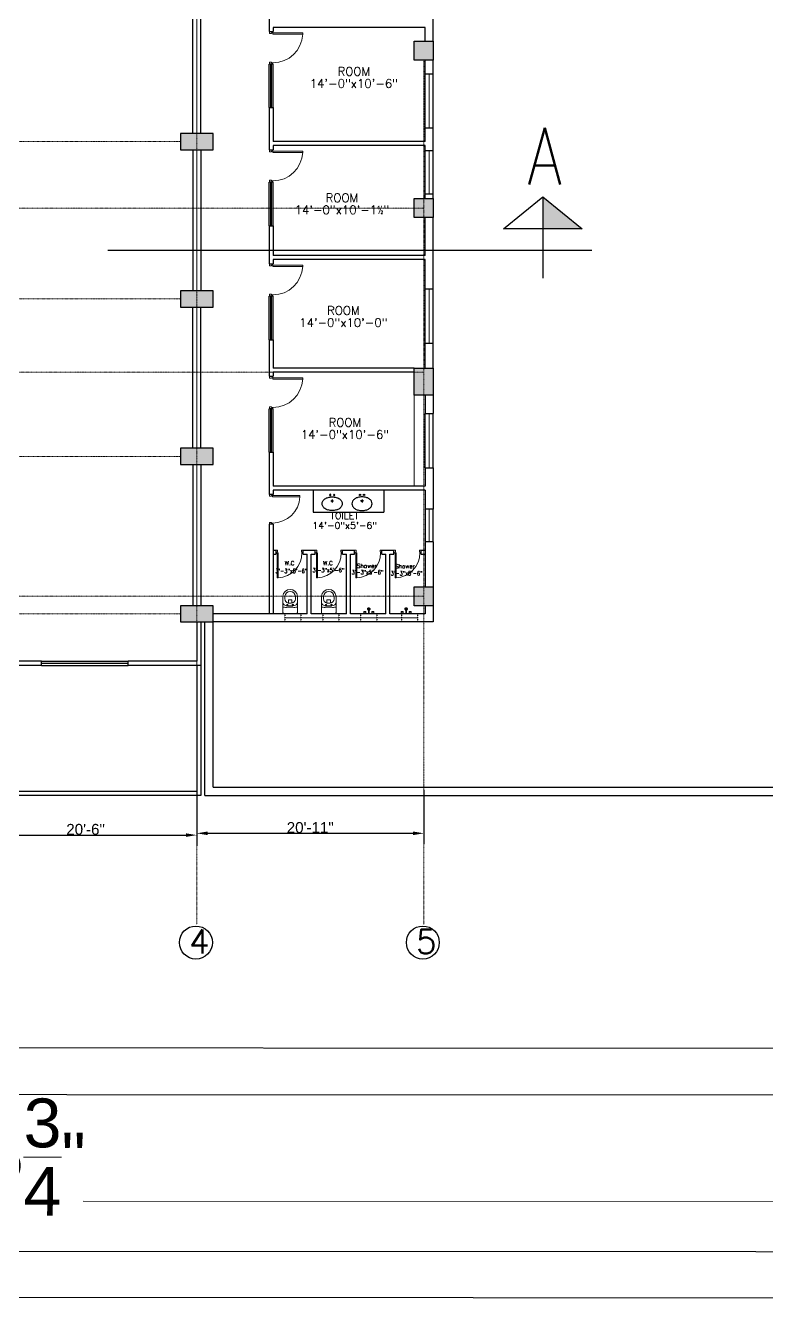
# Model space of a CAD drawing. Header units: inches. Extents: x -110725 to 51121, y 8404 to 44825.
# Drawn here: x 46243 to 47063, y 20005 to 21415 of the extents above; entities that cross this region are included whole.
import ezdxf
from ezdxf.enums import TextEntityAlignment as Align

# ---------------------------------------------------------------- set-up
doc = ezdxf.new("R2010")
doc.units = ezdxf.units.IN
doc.header["$LTSCALE"] = 0.1
doc.header["$MEASUREMENT"] = 0
doc.linetypes.add('CENTER', pattern=[2, 1.25, -0.25, 0.25, -0.25])
doc.linetypes.add('DASHED', pattern=[0.75, 0.5, -0.25])
doc.layers.get('0').update_dxf_attribs({"color": 1, "lineweight": 0})
doc.layers.get('Defpoints').update_dxf_attribs({"lineweight": 0})
for name, color, linetype in [('BATH FIX', 41, 'Continuous'), ('building', 6, 'Continuous'), ('Column Hatch', 7, 'Continuous'), ('COLUMNS', 200, 'Continuous'), ('GF', 1, 'Continuous'), ('GFT', 4, 'Continuous'), ('GFW', 5, 'Continuous'), ('road', 8, 'Continuous')]:
    doc.layers.add(name, color=color, linetype=linetype)
for name, color, linetype, lineweight in [('dim', 252, 'Continuous', 0), ('DOOR', 32, 'Continuous', 0), ('FIXTURES', 41, 'Continuous', 20), ('GRID', 8, 'CENTER', 0), ('TEXT', 3, 'Continuous', 0), ('TILE', 251, 'Continuous', 0)]:
    doc.layers.add(name, color=color, linetype=linetype, lineweight=lineweight)
doc.styles.add('EHSAN', font='arial.ttf', dxfattribs={"height": 54})
doc.styles.add('ROMAND', font='romand.shx')
doc.styles.get("Standard").update_dxf_attribs({"font": 'arial.ttf'})
doc.styles.add('style1', font='simplex.shx', dxfattribs={"width": 0.8})
doc.dimstyles.new('DIM', dxfattribs={"dimtxt": 15, "dimasz": 9, "dimexe": 0.25, "dimexo": 3, "dimgap": 0.125, "dimtad": 1, "dimdec": 3, "dimzin": 3, "dimdsep": 46, "dimlunit": 4, "dimtxsty": 'ROMAND', "dimcen": 0.125, "dimaunit": 1, "dimadec": 0, "dimazin": 0, "dimtfac": 0.75, "dimtdec": 3, "dimtix": 1, "dimtofl": 0, "dimtmove": 2, "dimatfit": 3, "dimfxl": 1, "dimtolj": 1, "dimtzin": 3, "dimarcsym": 1})
doc.dimstyles.new('DIM1', dxfattribs={"dimtxt": 54, "dimasz": 6, "dimexe": 6, "dimexo": 3, "dimgap": 1, "dimtad": 0, "dimzin": 0, "dimdsep": 46, "dimlunit": 4, "dimtxsty": 'EHSAN', "dimblk": 'ARCHTICK', "dimcen": 3, "dimdle": 6, "dimclrd": 4, "dimclre": 4, "dimclrt": 6, "dimadec": 0, "dimazin": 0, "dimtfac": 1, "dimtofl": 0, "dimtmove": 1, "dimatfit": 3, "dimldrblk": 'ARCHTICK', "dimfxl": 4, "dimtolj": 1, "dimtzin": 3, "dimlwd": -1, "dimlwe": -1, "dimarcsym": 0})

# ---------------------------------------------------------------- blocks, each defined once
blk = doc.blocks.new('_ArchTick')
at = {"color": 0, "linetype": 'ByBlock', "const_width": 0.15}
blk.add_lwpolyline([(-0.5, -0.5), (0.5, 0.5)], dxfattribs=at)
blk = doc.blocks.new('*D2540')
at = {"layer": 'Defpoints', "color": 0, "transparency": 16777216}
for p in [(42639.6, 20479.4, 1175.7), (49617.4, 20472.2, 1175.7), (42639.2, 20119)]:
    blk.add_point(p, dxfattribs=at)
at = {"layer": 'dim', "color": 4, "transparency": 16777216}
for p, q in [((42639.6, 20476.4), (42639.2, 20113)), ((49617.4, 20469.2), (49617, 20105.8)), ((42615.2, 20119), (46036.6, 20115.5)), ((49641, 20111.7), (46307, 20115.2))]:
    blk.add_line(p, q, dxfattribs=at)
at = {"layer": 'dim', "color": 4, "transparency": 16777216, "xscale": 24, "yscale": 24, "zscale": 24}
for p, rotation in [((42639.2, 20119), 179.9406067498752), ((49617, 20111.8), 359.9406067498751)]:
    blk.add_blockref('_ArchTick', p, dxfattribs=dict(at, rotation=rotation))
at = {"layer": 'dim', "color": 6, "transparency": 16777216, "insert": (46171.9, 20163.9), "char_height": 54, "attachment_point": 5, "rotation": 359.9406, "style": 'EHSAN'}
blk.add_mtext('\\A1;581\'-5{\\H1x;\\S3/4;}"', dxfattribs=at)
blk = doc.blocks.new('*D2541')
at = {"layer": 'Defpoints', "color": 0, "transparency": 16777216}
for p in [(46220.3, 23059.7), (46077.5, 22829.6), (49678, 20595.2, 1175.7)]:
    blk.add_point(p, dxfattribs=at)
at = {"layer": 'dim', "color": 4, "transparency": 16777216}
for p, q in [((46199.9, 23072.3), (47906.3, 22013.3)), ((46079.1, 22832.1), (46223.5, 23064.8)), ((49841.1, 20812.6), (48134.7, 21871.6)), ((49679.5, 20597.7), (49823.9, 20830.4))]:
    blk.add_line(p, q, dxfattribs=at)
at = {"layer": 'dim', "color": 4, "transparency": 16777216, "xscale": 24, "yscale": 24, "zscale": 24}
for p, rotation in [((46220.3, 23059.7), 148.1765203500402), ((49820.7, 20825.3), 328.1765203500402)]:
    blk.add_blockref('_ArchTick', p, dxfattribs=dict(at, rotation=rotation))
at = {"layer": 'dim', "color": 6, "transparency": 16777216, "insert": (48020.5, 21942.5), "char_height": 54, "attachment_point": 5, "rotation": 328.1765, "style": 'EHSAN'}
blk.add_mtext('\\A1;353\'-1{\\H1x;\\S1/2;}"', dxfattribs=at)
blk = doc.blocks.new('*D3244')
at = {"layer": 'Defpoints', "color": 0, "transparency": 16777216}
for p in [(46186.8, 20575.3), (46432.8, 20575.3), (46432.8, 20519.7)]:
    blk.add_point(p, dxfattribs=at)
at = {"layer": 'dim', "color": 2, "lineweight": -2, "transparency": 16777216}
for p, q in [((46186.8, 20569.3), (46186.8, 20507.7)), ((46432.8, 20569.3), (46432.8, 20507.7))]:
    blk.add_line(p, q, dxfattribs=at)
at = {"layer": 'dim', "color": 4, "lineweight": -2, "transparency": 16777216}
blk.add_line((46198.8, 20519.7), (46420.8, 20519.7), dxfattribs=at)
at = {"layer": 'dim', "color": 4, "transparency": 16777216}
for points in [[(46198.8, 20521.7), (46198.8, 20517.7), (46186.8, 20519.7)], [(46420.8, 20521.7), (46420.8, 20517.7), (46432.8, 20519.7)]]:
    blk.add_solid(points, dxfattribs=at)
at = {"layer": 'dim', "color": 3, "transparency": 16777216, "insert": (46309.8, 20526), "char_height": 12, "attachment_point": 5}
blk.add_mtext('\\A1;20\'-6"', dxfattribs=at)
blk = doc.blocks.new('*D3245')
at = {"layer": 'Defpoints', "color": 0, "transparency": 16777216}
for p in [(46432.8, 20575.3), (46683.8, 20575.3), (46683.8, 20521.7)]:
    blk.add_point(p, dxfattribs=at)
at = {"layer": 'dim', "color": 2, "lineweight": -2, "transparency": 16777216}
for p, q in [((46432.8, 20569.3), (46432.8, 20509.7)), ((46683.8, 20569.3), (46683.8, 20509.7))]:
    blk.add_line(p, q, dxfattribs=at)
at = {"layer": 'dim', "color": 4, "lineweight": -2, "transparency": 16777216}
blk.add_line((46444.8, 20521.7), (46671.8, 20521.7), dxfattribs=at)
at = {"layer": 'dim', "color": 4, "transparency": 16777216}
for points in [[(46444.8, 20523.7), (46444.8, 20519.7), (46432.8, 20521.7)], [(46671.8, 20523.7), (46671.8, 20519.7), (46683.8, 20521.7)]]:
    blk.add_solid(points, dxfattribs=at)
at = {"layer": 'dim', "color": 3, "transparency": 16777216, "insert": (46558.3, 20528), "char_height": 12, "attachment_point": 5}
blk.add_mtext('\\A1;20\'-11"', dxfattribs=at)
blk = doc.blocks.new('D2')
for p, q in [((-3, 34.9), (-1.5, 34.9)), ((-3, 1.9), (-3, 34.9)), ((-1.5, 34.9), (-1.5, 1.9)), ((-34.5, 1.9), (-36, 1.9)), ((-36, 1.9), (-36, -1.9)), ((-34.5, 0.4), (-34.5, 1.9)), ((-33.8, 0.4), (-34.5, 0.4)), ((-33.8, -1.9), (-33.8, 0.4)), ((-1.5, 1.9), (-3, 1.9)), ((-2.2, 0.4), (-2.2, -1.9)), ((-1.5, 0.4), (-2.2, 0.4)), ((0, 1.9), (-1.5, 1.9)), ((-1.5, 1.9), (-1.5, 0.4)), ((0, -1.9), (0, 1.9)), ((-36, -1.9), (-33.8, -1.9)), ((-2.2, -1.9), (0, -1.9))]:
    blk.add_line(p, q)
blk.add_arc((-1.5, 1.9), 33, 92.6053, 180)
blk = doc.blocks.new('W.C block')
for p, q in [((0, 0), (-18, 0)), ((-14.8, -2.2), (-17.9, -2.2)), ((-14.8, -13.8), (-17.9, -13.8)), ((-14.1, -6.5), (-14.1, -9.5)), ((-10.3, -6), (-13.6, -6)), ((-10.3, -10), (-13.6, -10)), ((-10.3, -9.2), (-10.3, -6.7)), ((-7.5, -5), (-9.2, -5)), ((-7.5, -11), (-9.2, -11)), ((-8.3, -5.9), (-8.3, -4.1)), ((-8.3, -10.1), (-8.3, -11.9)), ((-7.3, -11.5), (-7.3, -4.5)), ((1.5, -14.5), (1.5, -1.5)), ((0, -16), (-18, -16))]:
    blk.add_line(p, q)
for centre in [(-8.3, -5), (-8.3, -11)]:
    blk.add_circle(centre, 0.614)
for centre, radius, start, end in [((-11.8, -4.5), 4.5, 0, 90), ((0, -1.5), 1.5, 0, 90), ((-17.5, -8), 8.02, 93.8784, 266.1216), ((-17.5, -8), 5.77, 93.8784, 266.1216), ((-14.8, -6.7), 4.5, 0, 90), ((-14.8, -9.2), 4.5, 270, 0), ((-13.6, -6.5), 0.5, 90, 180), ((-13.6, -9.5), 0.5, 180, 270), ((-11.8, -11.5), 4.5, 270, 0), ((11.7, -7.5), 17.7, 168.1861, 181.5667), ((11.7, -8.5), 17.7, 178.4333, 191.8139), ((-3.4, -1.1), 2.52, 154.8235, 196.0471), ((-9.6, -3.1), 4.05, 348.582, 19.0332), ((-9.6, -12.9), 4.05, 340.9668, 11.418), ((-3.4, -14.9), 2.52, 163.9529, 205.1765), ((0, -14.5), 1.5, 270, 0)]:
    blk.add_arc(centre, radius, start, end)
blk = doc.blocks.new('9')
for p, q in [((-2, 1), (-2, -3)), ((-2, 1), (-1.5, -0.5)), ((-1.25, -0.25), (-0.75, 0)), ((-0.75, 0), (-0.75, -2)), ((-0.75, 0), (0.75, 0)), ((0.75, 0), (0.75, -2)), ((-1.5, -1.5), (-2, -3)), ((-1.5, -0.5), (-1.25, -0.5)), ((-1.5, -0.5), (-1.5, -1.5)), ((-1.5, -1.5), (-1.25, -1.5)), ((-1.25, -0.25), (-1.25, -1.75)), ((-1.25, -1.75), (-0.75, -2)), ((-0.75, -2), (0.75, -2))]:
    blk.add_line(p, q)
blk = doc.blocks.new('Tb-rod-3')
h = blk.add_hatch()
h.set_pattern_fill('HONEY', color=8, style=0)
h.set_pattern_definition([(0, (-118.37297, -882.8468), (0.1875, 0.108253175), [0.125, -0.25]), (120, (-118.37297, -882.8468), (-0.1875, 0.108253176), [0.125, -0.25]), (60, (-118.37297, -882.8468), (4e-10, 0.216506351), [-0.25, 0.125])])
edge = h.paths.add_edge_path()
edge.add_ellipse((-81, 45.5), major_axis=(-1.55, 0), ratio=0.705773, start_angle=0, end_angle=360)
for p, q in [((-81.5, 47.4), (-82.4, 45.9)), ((-81.5, 47.4), (-81.5, 50.6)), ((-80.5, 50.6), (-80.5, 47.4)), ((-80.5, 47.4), (-79.6, 45.9))]:
    blk.add_line(p, q)
for centre in [(-81, 50.6), (-81, 47.4)]:
    blk.add_arc(centre, 0.465, 0, 180)
blk.add_ellipse((-81, 45.5), major_axis=(-1.55, 0), ratio=0.705773)
at = {"xscale": -1, "rotation": 90}
blk.add_blockref('9', (-86.4, 49.1), dxfattribs=at)
at = {"rotation": 270}
blk.add_blockref('9', (-75.6, 49.1), dxfattribs=at)
blk = doc.blocks.new('Wb')
for p, q in [((-1.5, 10.5), (1.5, 10.5)), ((0, 9), (0, 12))]:
    blk.add_line(p, q)
for centre in [(-2.2, 3.8), (0, 10.5), (2.2, 3.8)]:
    blk.add_circle(centre, 0.75)
for centre, radius, start, end in [((-6.1, 13.5), 5.11, 148.1465, 180), ((-3.2, 11.7), 8.57, 123.6901, 148.1465), ((-1.3, 8.8), 12.1, 105.4371, 123.6901), ((0, 4.2), 16.8, 90, 105.4371), ((0, 4.2), 16.8, 74.5629, 90), ((1.3, 8.8), 12.1, 56.3099, 74.5629), ((3.2, 11.7), 8.57, 31.8535, 56.3099), ((6.1, 13.5), 5.11, 0, 31.8535), ((-6.1, 13.5), 5.11, 180, 211.8535), ((-3.2, 15.3), 8.57, 211.8535, 236.3099), ((-1.3, 18.2), 12.1, 236.3099, 254.5629), ((0, 22.8), 16.8, 254.5629, 270), ((0, 22.8), 16.8, 270, 285.4371), ((1.3, 18.2), 12.1, 285.4371, 303.6901), ((3.2, 15.3), 8.57, 303.6901, 328.1465), ((6.1, 13.5), 5.11, 328.1465, 0)]:
    blk.add_arc(centre, radius, start, end)

msp = doc.modelspace()

# ---------------------------------------------------------------- hatches: boundary and pattern name
at = {"layer": 'Column Hatch'}
for points in [[(46694.31287, 21397.2792), (46673.31287, 21397.2792), (46673.31287, 21376.2792), (46694.31287, 21376.2792)], [(46450.81287, 21295.2792), (46414.81287, 21295.2792), (46414.81287, 21277.2792), (46450.81287, 21277.2792)], [(46694.31287, 21223.2792), (46673.31287, 21223.2792), (46673.31287, 21202.2792), (46694.31287, 21202.2792)], [(46450.81287, 21121.2792), (46414.81287, 21121.2792), (46414.81287, 21103.2792), (46450.81287, 21103.2792)], [(46694.31287, 21035.7792), (46673.31287, 21035.7792), (46673.31287, 21005.7792), (46694.31287, 21005.7792)], [(46450.81287, 20947.2792), (46414.81287, 20947.2792), (46414.81287, 20929.2792), (46450.81287, 20929.2792)], [(46694.31287, 20794.2792), (46673.31287, 20794.2792), (46673.31287, 20773.2792), (46694.31287, 20773.2792)], [(46450.81287, 20773.2792), (46414.81287, 20773.2792), (46414.81287, 20755.2792), (46450.81287, 20755.2792)]]:
    msp.add_hatch(color=256, dxfattribs=at).paths.add_polyline_path(points)
at = {"layer": 'GF'}
msp.add_hatch(color=256, dxfattribs=at).paths.add_polyline_path([(46815.46234, 21189.83109), (46815.46234, 21225.32739), (46858.95467, 21189.83109)])

# ---------------------------------------------------------------- linework, layer by layer
at = {"layer": 'BATH FIX'}
for p, q in [((46561.45223, 20900.7792, 1.07221), (46561.45223, 20876.77928, 1.07221)), ((46639.56287, 20900.7792, 1.07221), (46639.56287, 20876.77928, 1.07221)), ((46561.56287, 20876.77928, 1.07221), (46639.56287, 20876.77928, 1.07221))]:
    msp.add_line(p, q, dxfattribs=at)
at = {"layer": 'building', "linetype": 'Continuous', "elevation": 1.07221}
msp.add_lwpolyline([(43531.66734, 24283.46768), (46076.03119, 22826.982), (49677.95572, 20595.17907), (49617.35356, 20283.36427), (43394.81384, 20285.00184)], dxfattribs=at)
at = {"layer": 'COLUMNS', "elevation": 1.07221}
for points in [[(46673.31287, 21397.2792), (46694.31287, 21397.2792), (46694.31287, 21376.2792), (46673.31287, 21376.2792)], [(46414.81287, 21277.2792), (46450.81287, 21277.2792), (46450.81287, 21295.2792), (46414.81287, 21295.2792)], [(46673.31287, 21223.2792), (46694.31287, 21223.2792), (46694.31287, 21202.2792), (46673.31287, 21202.2792)], [(46414.81287, 21103.2792), (46450.81287, 21103.2792), (46450.81287, 21121.2792), (46414.81287, 21121.2792)], [(46673.31287, 21035.7792), (46694.31287, 21035.7792), (46694.31287, 21005.7792), (46673.31287, 21005.7792)], [(46414.81287, 20929.2792), (46450.81287, 20929.2792), (46450.81287, 20947.2792), (46414.81287, 20947.2792)], [(46673.31287, 20794.2792), (46694.31287, 20794.2792), (46694.31287, 20773.2792), (46673.31287, 20773.2792)], [(46414.81287, 20755.2792), (46450.81287, 20755.2792), (46450.81287, 20773.2792), (46414.81287, 20773.2792)]]:
    msp.add_lwpolyline(points, close=True, dxfattribs=at)
at = {"layer": 'GF'}
for p, q in [((46694.31287, 21397.2792, 1.07221), (46694.31287, 21559.39703, 1.07221)), ((46512.81287, 21454.2792, 1.07221), (46512.81287, 21407.7792, 1.07221)), ((46512.81287, 21407.7792, 1.07221), (46517.31287, 21407.7792, 1.07221)), ((46517.31287, 21412.2792, 1.07221), (46517.31287, 21407.7792, 1.07221)), ((46685.31287, 21412.2792, 1.07221), (46517.31287, 21412.2792, 1.07221)), ((46685.31287, 21397.2792, 1.07221), (46685.31287, 21412.2792, 1.07221)), ((46685.31287, 21361.2792, 1.07221), (46685.31287, 21376.2792, 1.07221)), ((46694.31287, 21361.2792, 1.07221), (46694.31287, 21376.2792, 1.07221)), ((46685.31287, 21361.2792, 1.07221), (46694.31287, 21361.2792, 1.07221)), ((46512.81287, 21323.7792, 1.07221), (46512.81287, 21277.2792, 1.07221)), ((46512.81287, 21323.7792, 1.07221), (46517.31287, 21323.7792, 1.07221)), ((46517.31287, 21323.7792, 1.07221), (46517.31287, 21286.2792, 1.07221)), ((46685.31287, 21286.2792, 1.07221), (46685.31287, 21301.2792, 1.07221)), ((46685.31287, 21301.2792, 1.07221), (46694.31287, 21301.2792, 1.07221)), ((46694.31287, 21223.2792, 1.07221), (46694.31287, 21301.2792, 1.07221)), ((46685.31287, 21286.2792, 1.07221), (46517.31287, 21286.2792, 1.07221)), ((46517.31287, 21281.7792, 1.07221), (46517.31287, 21277.2792, 1.07221)), ((46685.31287, 21281.7792, 1.07221), (46517.31287, 21281.7792, 1.07221)), ((46685.31287, 21223.2792, 1.07221), (46685.31287, 21281.7792, 1.07221)), ((46512.81287, 21277.2792, 1.07221), (46517.31287, 21277.2792, 1.07221)), ((46685.31287, 21276.5292, 1.07221), (46694.31287, 21276.5292, 1.07221)), ((46685.31287, 21228.5292, 1.07221), (46694.31287, 21228.5292, 1.07221)), ((46815.46234, 21225.32739, 1.07221), (46815.46234, 21135.33674, 1.07221)), ((46685.31287, 21160.2792, 1.07221), (46685.31287, 21202.2792, 1.07221)), ((46694.31287, 21123.5292, 1.07221), (46694.31287, 21202.2792, 1.07221)), ((46512.81287, 21193.2792, 1.07221), (46512.81287, 21151.2792, 1.07221)), ((46512.81287, 21193.2792, 1.07221), (46517.31287, 21193.2792, 1.07221)), ((46517.31287, 21193.2792, 1.07221), (46517.31287, 21160.2792, 1.07221)), ((46869.82775, 21165.88411, 1.07221), (46334.54184, 21165.88411, 1.07221)), ((46685.31287, 21160.2792, 1.07221), (46517.31287, 21160.2792, 1.07221)), ((46517.31287, 21155.7792, 1.07221), (46517.31287, 21151.2792, 1.07221)), ((46685.31287, 21155.7792, 1.07221), (46517.31287, 21155.7792, 1.07221)), ((46685.31287, 21123.5292, 1.07221), (46685.31287, 21155.7792, 1.07221)), ((46512.81287, 21151.2792, 1.07221), (46517.31287, 21151.2792, 1.07221)), ((46685.31287, 21123.5292, 1.07221), (46694.31287, 21123.5292, 1.07221)), ((46512.81287, 21067.2792, 1.07221), (46512.81287, 21026.7792, 1.07221)), ((46512.81287, 21067.2792, 1.07221), (46517.31287, 21067.2792, 1.07221)), ((46517.31287, 21067.2792, 1.07221), (46517.31287, 21035.7792, 1.07221)), ((46685.31287, 21035.7792, 1.07221), (46685.31287, 21063.5292, 1.07221)), ((46685.31287, 21063.5292, 1.07221), (46694.31287, 21063.5292, 1.07221)), ((46694.31287, 21035.7792, 1.07221), (46694.31287, 21063.5292, 1.07221)), ((46512.81287, 21026.7792, 1.07221), (46517.31287, 21026.7792, 1.07221)), ((46673.31287, 21035.7792, 1.07221), (46517.31287, 21035.7792, 1.07221)), ((46517.31287, 21031.2792, 1.07221), (46517.31287, 21026.7792, 1.07221)), ((46673.31287, 21031.2792, 1.07221), (46517.31287, 21031.2792, 1.07221)), ((46685.31287, 21005.7792, 1.07221), (46685.31287, 20985.5292, 1.07221)), ((46694.31287, 21005.7792, 1.07221), (46694.31287, 20985.5292, 1.07221)), ((46685.31287, 20985.5292, 1.07221), (46694.31287, 20985.5292, 1.07221)), ((46512.81287, 20942.7792, 1.07221), (46512.81287, 20896.2792, 1.07221)), ((46512.81287, 20942.7792, 1.07221), (46517.31287, 20942.7792, 1.07221)), ((46517.31287, 20942.7792, 1.07221), (46517.31287, 20905.2792, 1.07221)), ((46685.31287, 20925.5292, 1.07221), (46685.31287, 20905.2792, 1.07221)), ((46685.31287, 20925.5292, 1.07221), (46694.31287, 20925.5292, 1.07221)), ((46694.31287, 20925.5292, 1.07221), (46694.31287, 20879.7792, 1.07221)), ((46685.31287, 20905.2792, 1.07221), (46517.31287, 20905.2792, 1.07221)), ((46517.31287, 20900.7792, 1.07221), (46517.31287, 20896.2792, 1.07221)), ((46685.31287, 20900.7792, 1.07221), (46517.31287, 20900.7792, 1.07221)), ((46685.31287, 20900.7792, 1.07221), (46685.31287, 20879.7792, 1.07221)), ((46517.31287, 20896.2792, 1.07221), (46512.81287, 20896.2792, 1.07221)), ((46694.31287, 20879.7792, 1.07221), (46685.31287, 20879.7792, 1.07221)), ((46512.81287, 20863.28099, 1.07221), (46512.81287, 20764.2792, 1.07221)), ((46517.31287, 20863.28099, 1.07221), (46512.81287, 20863.28099, 1.07221)), ((46517.31287, 20863.28099, 1.07221), (46517.31287, 20764.2792, 1.07221)), ((46685.31287, 20843.7792, 1.07221), (46685.31287, 20794.2792, 1.07221)), ((46694.31287, 20843.7792, 1.07221), (46685.31287, 20843.7792, 1.07221)), ((46694.31287, 20843.7792, 1.07221), (46694.31287, 20794.2792, 1.07221)), ((46517.31287, 20834.7792, 1.07221), (46520.31287, 20834.7792, 1.07221)), ((46517.31287, 20830.2792, 1.07221), (46520.31287, 20830.2792, 1.07221)), ((46520.31287, 20834.7792, 1.07221), (46520.31287, 20830.2792, 1.07221)), ((46550.31287, 20834.7792, 1.07221), (46563.81287, 20834.7792, 1.07221)), ((46550.31287, 20830.2792, 1.07221), (46550.31287, 20834.7792, 1.07221)), ((46550.31287, 20830.2792, 1.07221), (46554.81287, 20830.2792, 1.07221)), ((46554.81287, 20764.2792, 1.07221), (46554.81287, 20830.2792, 1.07221)), ((46559.31287, 20830.2792, 1.07221), (46563.81287, 20830.2792, 1.07221)), ((46559.31287, 20764.2792, 1.07221), (46559.31287, 20830.2792, 1.07221)), ((46563.81287, 20830.2792, 1.07221), (46563.81287, 20834.7792, 1.07221)), ((46593.81287, 20834.7792, 1.07221), (46607.31287, 20834.7792, 1.07221)), ((46593.81287, 20830.2792, 1.07221), (46593.81287, 20834.7792, 1.07221)), ((46593.81287, 20830.2792, 1.07221), (46598.31287, 20830.2792, 1.07221)), ((46598.31287, 20764.2792, 1.07221), (46598.31287, 20830.2792, 1.07221)), ((46602.81287, 20830.2792, 1.07221), (46607.31287, 20830.2792, 1.07221)), ((46602.81287, 20764.2792, 1.07221), (46602.81287, 20830.2792, 1.07221)), ((46607.31287, 20830.2792, 1.07221), (46607.31287, 20834.7792, 1.07221)), ((46637.31287, 20834.7792, 1.07221), (46650.81287, 20834.7792, 1.07221)), ((46637.31287, 20830.2792, 1.07221), (46637.31287, 20834.7792, 1.07221)), ((46637.31287, 20830.2792, 1.07221), (46641.81287, 20830.2792, 1.07221)), ((46641.81287, 20764.2792, 1.07221), (46641.81287, 20830.2792, 1.07221)), ((46646.31287, 20830.2792, 1.07221), (46650.81287, 20830.2792, 1.07221)), ((46646.31287, 20764.2792, 1.07221), (46646.31287, 20830.2792, 1.07221)), ((46650.81287, 20830.2792, 1.07221), (46650.81287, 20834.7792, 1.07221)), ((46680.81287, 20834.7792, 1.07221), (46685.31287, 20834.7792, 1.07221)), ((46680.81287, 20830.2792, 1.07221), (46680.81287, 20834.7792, 1.07221)), ((46680.81287, 20830.2792, 1.07221), (46685.31287, 20830.2792, 1.07221)), ((46512.81287, 20801.7792, 1.07221), (46512.81287, 20764.2792, 1.07221)), ((46517.31287, 20801.7792, 1.07221), (46517.31287, 20764.2792, 1.07221)), ((46685.31287, 20773.2792, 1.07221), (46685.31287, 20764.2792, 1.07221)), ((46694.31287, 20773.2792, 1.07221), (46694.31287, 20755.2792, 1.07221)), ((46554.81287, 20764.2792, 1.07221), (46450.81287, 20764.2792, 1.07221)), ((46598.31287, 20764.2792, 1.07221), (46559.31287, 20764.2792, 1.07221)), ((46641.81287, 20764.2792, 1.07221), (46602.81287, 20764.2792, 1.07221)), ((46685.31287, 20764.2792, 1.07221), (46646.31287, 20764.2792, 1.07221)), ((46694.31287, 20755.2792, 1.07221), (46450.81287, 20755.2792, 1.07221)), ((46261.06287, 20707.2792, 1.07221), (46261.06287, 20711.7792, 1.07221)), ((46357.06287, 20707.2792, 1.07221), (46357.06287, 20711.7792, 1.07221))]:
    msp.add_line(p, q, dxfattribs=at)
at = {"layer": 'GF', "elevation": 1.07221}
msp.add_lwpolyline([(46815.46234, 21225.32739), (46858.95467, 21189.83109), (46771.97, 21189.83109)], close=True, dxfattribs=at)
for points in [[(46437.31287, 20755.2792), (46437.31287, 20707.2792), (46357.06287, 20707.2792)], [(46432.81287, 20755.2792), (46432.81287, 20711.7792), (46357.06287, 20711.7792)], [(46261.06287, 20711.7792), (46180.81287, 20711.7792)], [(46261.06287, 20707.2792), (46180.81287, 20707.2792)]]:
    msp.add_lwpolyline(points, dxfattribs=at)
at = {"layer": 'GFT'}
for centre in [(46431.81283, 20400.99985, 1.07221), (46682.81287, 20400.99985, 1.07221)]:
    msp.add_circle(centre, 18.23575, dxfattribs=at)
at = {"layer": 'GFW'}
for p, q in [((46428.31287, 21295.2792, 1.07221), (46428.31287, 21451.2792, 1.07221)), ((46437.31287, 21295.2792, 1.07221), (46437.31287, 21451.2792, 1.07221)), ((46517.31287, 21371.7792, 1.07221), (46512.81287, 21371.7792, 1.07221)), ((46512.81287, 21323.7792, 1.07221), (46512.81287, 21371.7792, 1.07221)), ((46514.56287, 21323.7792, 1.07221), (46514.56287, 21371.7792, 1.07221)), ((46515.56287, 21323.7792, 1.07221), (46515.56287, 21371.7792, 1.07221)), ((46517.31287, 21323.7792, 1.07221), (46517.31287, 21371.7792, 1.07221)), ((46685.31287, 21301.2792, 1.07221), (46685.31287, 21361.2792, 1.07221)), ((46694.31287, 21301.2792, 1.07221), (46694.31287, 21361.2792, 1.07221)), ((46428.31287, 21277.2792, 1.07221), (46428.31287, 21121.2792, 1.07221)), ((46437.31287, 21277.2792, 1.07221), (46437.31287, 21121.2792, 1.07221)), ((46685.31287, 21228.5292, 1.07221), (46685.31287, 21276.5292, 1.07221)), ((46694.31287, 21228.5292, 1.07221), (46694.31287, 21276.5292, 1.07221)), ((46517.31287, 21241.2792, 1.07221), (46512.81287, 21241.2792, 1.07221)), ((46512.81287, 21193.2792, 1.07221), (46512.81287, 21241.2792, 1.07221)), ((46514.56287, 21193.2792, 1.07221), (46514.56287, 21241.2792, 1.07221)), ((46515.56287, 21193.2792, 1.07221), (46515.56287, 21241.2792, 1.07221)), ((46517.31287, 21193.2792, 1.07221), (46517.31287, 21241.2792, 1.07221)), ((46517.31287, 21115.2792, 1.07221), (46512.81287, 21115.2792, 1.07221)), ((46512.81287, 21067.2792, 1.07221), (46512.81287, 21115.2792, 1.07221)), ((46514.56287, 21067.2792, 1.07221), (46514.56287, 21115.2792, 1.07221)), ((46515.56287, 21067.2792, 1.07221), (46515.56287, 21115.2792, 1.07221)), ((46517.31287, 21067.2792, 1.07221), (46517.31287, 21115.2792, 1.07221)), ((46685.31287, 21063.5292, 1.07221), (46685.31287, 21123.5292, 1.07221)), ((46694.31287, 21063.5292, 1.07221), (46694.31287, 21123.5292, 1.07221)), ((46428.31287, 20947.2792, 1.07221), (46428.31287, 21103.2792, 1.07221)), ((46437.31287, 20947.2792, 1.07221), (46437.31287, 21103.2792, 1.07221)), ((46517.31287, 20990.7792, 1.07221), (46512.81287, 20990.7792, 1.07221)), ((46512.81287, 20942.7792, 1.07221), (46512.81287, 20990.7792, 1.07221)), ((46514.56287, 20942.7792, 1.07221), (46514.56287, 20990.7792, 1.07221)), ((46515.56287, 20942.7792, 1.07221), (46515.56287, 20990.7792, 1.07221)), ((46517.31287, 20942.7792, 1.07221), (46517.31287, 20990.7792, 1.07221)), ((46685.31287, 20925.5292, 1.07221), (46685.31287, 20985.5292, 1.07221)), ((46694.31287, 20925.5292, 1.07221), (46694.31287, 20985.5292, 1.07221)), ((46428.31287, 20929.2792, 1.07221), (46428.31287, 20773.2792, 1.07221)), ((46437.31287, 20929.2792, 1.07221), (46437.31287, 20773.2792, 1.07221)), ((46685.31287, 20879.7792, 1.07221), (46685.31287, 20843.7792, 1.07221)), ((46694.31287, 20843.7792, 1.07221), (46694.31287, 20879.7792, 1.07221))]:
    msp.add_line(p, q, dxfattribs=at)
at = {"layer": 'GFW', "linetype": 'DASHED'}
for p, q in [((46530.06287, 20764.2792, 1.07221), (46530.06287, 20755.2792, 1.07221)), ((46548.06287, 20764.2792, 1.07221), (46548.06287, 20755.2792, 1.07221)), ((46572.06287, 20764.2792, 1.07221), (46572.06287, 20755.2792, 1.07221)), ((46590.06287, 20764.2792, 1.07221), (46590.06287, 20755.2792, 1.07221)), ((46614.06287, 20764.2792, 1.07221), (46614.06287, 20755.2792, 1.07221)), ((46632.06287, 20764.2792, 1.07221), (46632.06287, 20755.2792, 1.07221)), ((46659.06287, 20764.2792, 1.07221), (46659.06287, 20755.2792, 1.07221)), ((46677.06287, 20764.2792, 1.07221), (46677.06287, 20755.2792, 1.07221))]:
    msp.add_line(p, q, dxfattribs=at)
at = {"layer": 'GFW', "color": 2}
for p, q in [((46441.81287, 20563.53135, 1.07221), (46441.81287, 20755.2792, 1.07221)), ((46450.81287, 20572.53135, 1.07221), (46450.81287, 20755.2792, 1.07221)), ((46432.81287, 20707.2792, 1.07221), (46432.81287, 20568.03135, 1.07221)), ((46437.31287, 20707.2792, 1.07221), (46437.31287, 20563.53135, 1.07221)), ((46437.31287, 20563.53135, 1.07221), (45708.31287, 20563.53135, 1.07221)), ((46432.81287, 20568.03135, 1.07221), (45712.81287, 20568.03135, 1.07221)), ((46441.81287, 20563.53135, 1.07221), (49318.70265, 20563.53135, 1.07221)), ((46450.81287, 20572.53135, 1.07221), (49318.70265, 20572.53135, 1.07221))]:
    msp.add_line(p, q, dxfattribs=at)
at = {"layer": 'GFW', "const_width": 1.25, "elevation": 1.07221}
for points in [[(46432.81287, 21295.2792), (46432.81287, 21451.2792)], [(46689.81287, 21301.2792), (46689.81287, 21361.2792)], [(46432.81287, 21277.2792), (46432.81287, 21121.2792)], [(46689.81287, 21228.5292), (46689.81287, 21276.5292)], [(46689.81287, 21063.5292), (46689.81287, 21123.5292)], [(46432.81287, 20947.2792), (46432.81287, 21103.2792)], [(46689.81287, 20925.5292), (46689.81287, 20985.5292)], [(46432.81287, 20929.2792), (46432.81287, 20773.2792)], [(46689.81287, 20843.7792), (46689.81287, 20879.7792)], [(46261.06287, 20709.5292), (46357.06287, 20709.5292)]]:
    msp.add_lwpolyline(points, dxfattribs=at)
at = {"layer": 'GFW', "linetype": 'DASHED', "const_width": 1.25, "elevation": 1.07221}
for points in [[(46530.06287, 20759.7792), (46548.06287, 20759.7792)], [(46572.06287, 20759.7792), (46590.06287, 20759.7792)], [(46614.06287, 20759.7792), (46632.06287, 20759.7792)], [(46659.06287, 20759.7792), (46677.06287, 20759.7792)]]:
    msp.add_lwpolyline(points, dxfattribs=at)
at = {"layer": 'GFW', "elevation": 1.07221}
for points in [[(46261.06287, 20711.7792), (46357.06287, 20711.7792)], [(46261.06287, 20707.2792), (46357.06287, 20707.2792)]]:
    msp.add_lwpolyline(points, dxfattribs=at)
at = {"layer": 'GRID'}
for p, q in [((46432.81287, 22482.67175, 1.07221), (46432.81287, 20420.7842, 1.07221)), ((46683.81287, 21376.2792, 1.07221), (46683.81287, 20420.7842, 1.07221)), ((46414.81287, 21286.2792, 1.07221), (45389.89312, 21286.2792, 1.07221)), ((45708.31287, 21212.7792, 1.07221), (46683.81287, 21212.7792, 1.07221)), ((46414.81287, 21112.2792, 1.07221), (45389.89312, 21112.2792, 1.07221)), ((45703.81287, 21031.2792, 1.07221), (46683.81287, 21031.2792, 1.07221)), ((46414.81287, 20938.2792, 1.07221), (45389.89312, 20938.2792, 1.07221)), ((45708.31287, 20783.7792, 1.07221), (46683.81287, 20783.7792, 1.07221)), ((46414.81287, 20764.2792, 1.07221), (45389.89312, 20764.2792, 1.07221))]:
    msp.add_line(p, q, dxfattribs=at)
at = {"layer": 'road', "linetype": 'Continuous'}
for points, elevation in [([(36056.00072, 20237.24667), (50010.12547, 20231.50136), (49997.20725, 20463.11896)], -5.95671), ([(35161.33935, 20064.42399), (50709.73772, 20058.02228), (51000.53935, 20058.33929)], -8.69679), ([(51093.15663, 20005.33655), (50790.72623, 20005.60601), (35161.33935, 20015.66447)], 4.05056)]:
    msp.add_lwpolyline(points, dxfattribs=dict(at, elevation=elevation))
at = {"layer": 'TILE'}
for p, q in [((46673.31287, 21005.7792, 1.07221), (46673.31287, 20905.2792, 1.07221)), ((46677.06287, 20759.7792, 1.07221), (46530.06287, 20759.7792, 1.07221))]:
    msp.add_line(p, q, dxfattribs=at)

# ---------------------------------------------------------------- block references
at = {"layer": 'BATH FIX', "xscale": -1, "rotation": 180}
msp.add_blockref('Wb', (46582.56287, 20899.49562, 1.07221), dxfattribs=at)
at = {"layer": 'BATH FIX', "rotation": 180}
msp.add_blockref('Wb', (46615.56287, 20899.49562, 1.07221), dxfattribs=at)
at = {"layer": 'DOOR', "extrusion": (0, 0, -1), "zscale": -1.000000000000417, "rotation": 90.00000000000584}
for p in [(-46515.06287, 21407.7792, -1.07221), (-46515.06287, 21277.2792, -1.07221), (-46515.06287, 21151.2792, -1.07221), (-46515.06287, 21026.7792, -1.07221)]:
    msp.add_blockref('D2', p, dxfattribs=at)
at = {"layer": 'DOOR', "extrusion": (0, 0, -1)}
for p, xscale, yscale, zscale, rotation in [((-46514.90652, 20896.2792, -1.07221), 0.9166169383639933, 0.9166169383639933, -0.9166169383643757, 90.00000000000584), ((-46520.31287, 20833.2167, -1.07221), -0.8333333333333341, 0.8333333333333341, -0.8333333333333341, 180), ((-46563.81287, 20833.2167, -1.07221), -0.8333333333333341, 0.8333333333333341, -0.8333333333333341, 180), ((-46607.31287, 20833.2167, -1.07221), -0.8333333333333341, 0.8333333333333341, -0.8333333333333341, 180), ((-46650.81287, 20833.2167, -1.07221), -0.8333333333333341, 0.8333333333333341, -0.8333333333333341, 180)]:
    msp.add_blockref('D2', p, dxfattribs=dict(at, xscale=xscale, yscale=yscale, zscale=zscale, rotation=rotation))
at = {"layer": 'FIXTURES', "rotation": 270.0000000000153}
for p in [(46544.06287, 20765.7792, 1.07221), (46586.81287, 20765.7792, 1.07221)]:
    msp.add_blockref('W.C block', p, dxfattribs=at)
at = {"layer": 'FIXTURES', "xscale": -1, "rotation": 180}
for p in [(46704.06712, 20815.33592, 1.07221), (46745.35256, 20815.33592, 1.07221)]:
    msp.add_blockref('Tb-rod-3', p, dxfattribs=at)

# ---------------------------------------------------------------- texts
at = {"layer": 'GFT', "style": 'ROMAND', "width": 0.8}
for p in [(46519.72288, 20809.28515, 11.99203), (46560.74752, 20810.24602, 11.99203), (46604.01572, 20808.00394, 11.99203), (46647.28376, 20806.7228, 11.99203)]:
    msp.add_text('3\'-3"x5\'-6"', height=4.608, dxfattribs=at).set_placement(p)
at = {"layer": 'GFT'}
for s, width, insert, char_height, attachment_point, style in [('A', 211.56, (46836.95815, 21301.29638, 1.07221), 62.5, 3, 'style1'), ('W.C', 116.0095238, (46530.04195, 20822.56909, 1.07221), 4.608, 1, 'ROMAND'), ('W.C', 116.0095238, (46572.43975, 20822.56909, 1.07221), 4.608, 1, 'ROMAND'), ('Shower', 116.0095238, (46609.81287, 20819.61594, 1.07221), 4.608, 1, 'ROMAND'), ('Shower', 116.0095238, (46652.06287, 20819.18359, 1.07221), 4.608, 1, 'ROMAND'), ('{\\Fsimplex|c0;4}', 45.4062311, (46424.26039, 20415.28051, 1.07221), 26.4, 1, 'ROMAND'), ('{\\Fsimplex|c0;5}', 45.4062311, (46675.26043, 20415.28051, 1.07221), 26.4, 1, 'ROMAND')]:
    msp.add_mtext_dynamic_manual_height_columns(s, width=width, gutter_width=101.66862, heights=[0], dxfattribs=dict(at, insert=insert, char_height=char_height, attachment_point=attachment_point, style=style))
at = {"layer": 'TEXT', "style": 'ROMAND'}
for s, height, p in [('ROOM', 9.45, (46606.60527, 21363.8019, 1.07221)), ('14\'-0"x10\'-6"', 9.45, (46606.60527, 21350.41273, 1.07221)), ('ROOM', 9.45, (46593.4271, 21224.07828, 1.07221)), ('14\'-0"x10\'-1½"', 9.45, (46593.4271, 21210.6891, 1.07221)), ('ROOM', 9.45, (46594.96764, 21099.52908, 1.07221)), ('14\'-0"x10\'-0"', 9.45, (46594.96764, 21086.13991, 1.07221)), ('ROOM', 9.45, (46596.6706, 20975.80976, 1.07221)), ('14\'-0"x10\'-6"', 9.45, (46596.6706, 20962.42058, 1.07221)), ('TOILET', 7.56, (46596.34527, 20872.64089, 1.07221)), ('14\'-0"x5\'-6"', 7.56, (46596.34527, 20861.92956, 1.07221))]:
    msp.add_text(s, height=height, dxfattribs=at).set_placement(p, align=Align.MIDDLE)

# ---------------------------------------------------------------- dimensions: what is measured, and where the dimension line sits
at = {"layer": 'dim'}
for base, p1, p2, angle, picture, middle in [((46220.31264, 23059.65468, -1174.66297), (49677.95572, 20595.17907, 1.07221), (46077.53015, 22829.58067, -1174.66297), 148.17652035, '*D2541', (48020.52542, 21942.45388, -1174.66297)), ((42639.249, 20118.98538, -1174.66297), (49617.35356, 20472.16948, 1.07221), (42639.62261, 20479.40266, 1.07221), 179.94060675, '*D2540', (46171.86164, 20163.87297, -1174.66297))]:
    dim = msp.add_linear_dim(base=base, p1=p1, p2=p2, angle=angle, dimstyle='DIM1', override={"dimtxt": 36, "dimasz": 24, "dimdle": 24}, dxfattribs=at)
    dim.commit()
    dim.dimension.update_dxf_attribs({"geometry": picture, "text_midpoint": middle, "dimtype": 161})
for base, p1, p2, picture, middle in [((46432.81287, 20519.71208, 1.07221), (46186.81287, 20575.2792, 1.07221), (46432.81287, 20575.2792, 1.07221), '*D3244', (46309.81287, 20525.96396, 1.07221)), ((46683.81287, 20521.71208, 1.07221), (46432.81287, 20575.2792, 1.07221), (46683.81287, 20575.2792, 1.07221), '*D3245', (46558.31287, 20527.96396, 1.07221))]:
    dim = msp.add_linear_dim(base=base, p1=p1, p2=p2, dimstyle='DIM', override={"dimtxt": 12, "dimasz": 12, "dimexe": 12, "dimexo": 6, "dimtxsty": 'Standard', "dimclrd": 4, "dimclre": 2, "dimclrt": 3, "dimtmove": 1}, dxfattribs=at)
    dim.commit()
    dim.dimension.update_dxf_attribs({"geometry": picture, "text_midpoint": middle})

doc.saveas('drawing.dxf')
